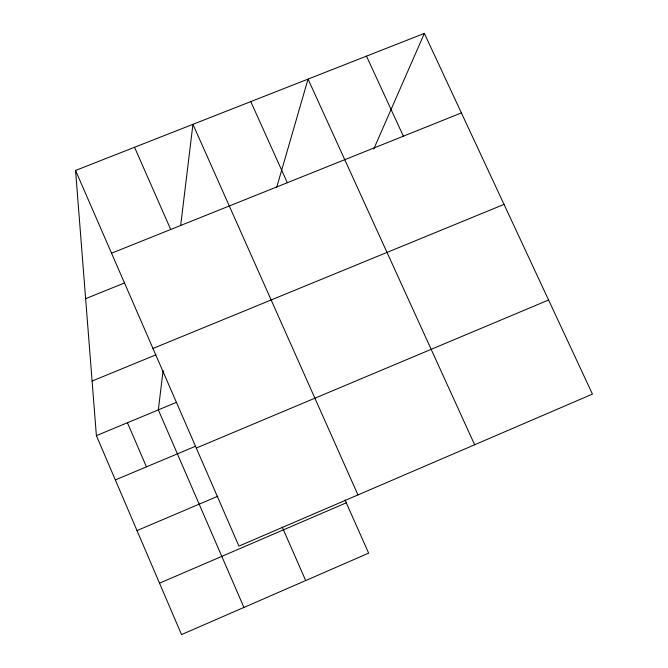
<?xml version="1.0" encoding="UTF-8"?>
<svg xmlns="http://www.w3.org/2000/svg" width="668" height="668" viewBox="0 0 668 668"><rect width="100%" height="100%" fill="white"/><g stroke="black" fill="none" stroke-linecap="round" stroke-linejoin="round"><path stroke-width="1" d="M163.101 370.531L158.333 409.901L243.929 607.437M180.661 225.634L192.935 124.332L357.973 494.93M276.761 187.157L308.048 79.1L474.639 444.763M373.746 149.064L424.347 33.4L592.441 394.112L238.935 546.107L75.559 170.449L424.347 33.4M159.518 583.172L346.283 502.82M137.015 530.584L217.868 496.215M196.283 448.044L548.587 299.999M115.339 479.933L195.657 446.191M345.055 500.056L368.636 553.146L181.521 634.6L96.384 435.645L176.577 402.311M152.98 348.462L504.031 204.4M92.1 381.061L155.853 354.858M85.629 298.671L124.332 283.032M111.548 253.205L461.396 112.909M366.49 56.137L403.372 136.18M250.776 101.603L287.315 182.723M134.535 147.277L170.716 229.475M282.222 527.069L305.685 580.55M127.438 422.735L146.442 466.865M75.559 170.449L96.384 435.645"/></g></svg>
